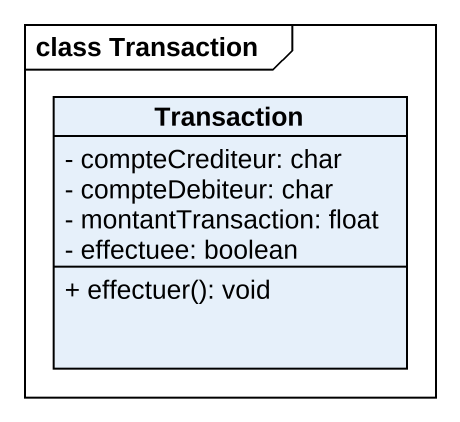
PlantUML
@startuml
mainframe class Transaction
hide circle
hide empty members
skinparam classAttributeIconSize 0
class Transaction {
  - compteCrediteur: char
  - compteDebiteur: char
  - montantTransaction: float
  - effectuee: boolean
  + effectuer(): void
}
@enduml
